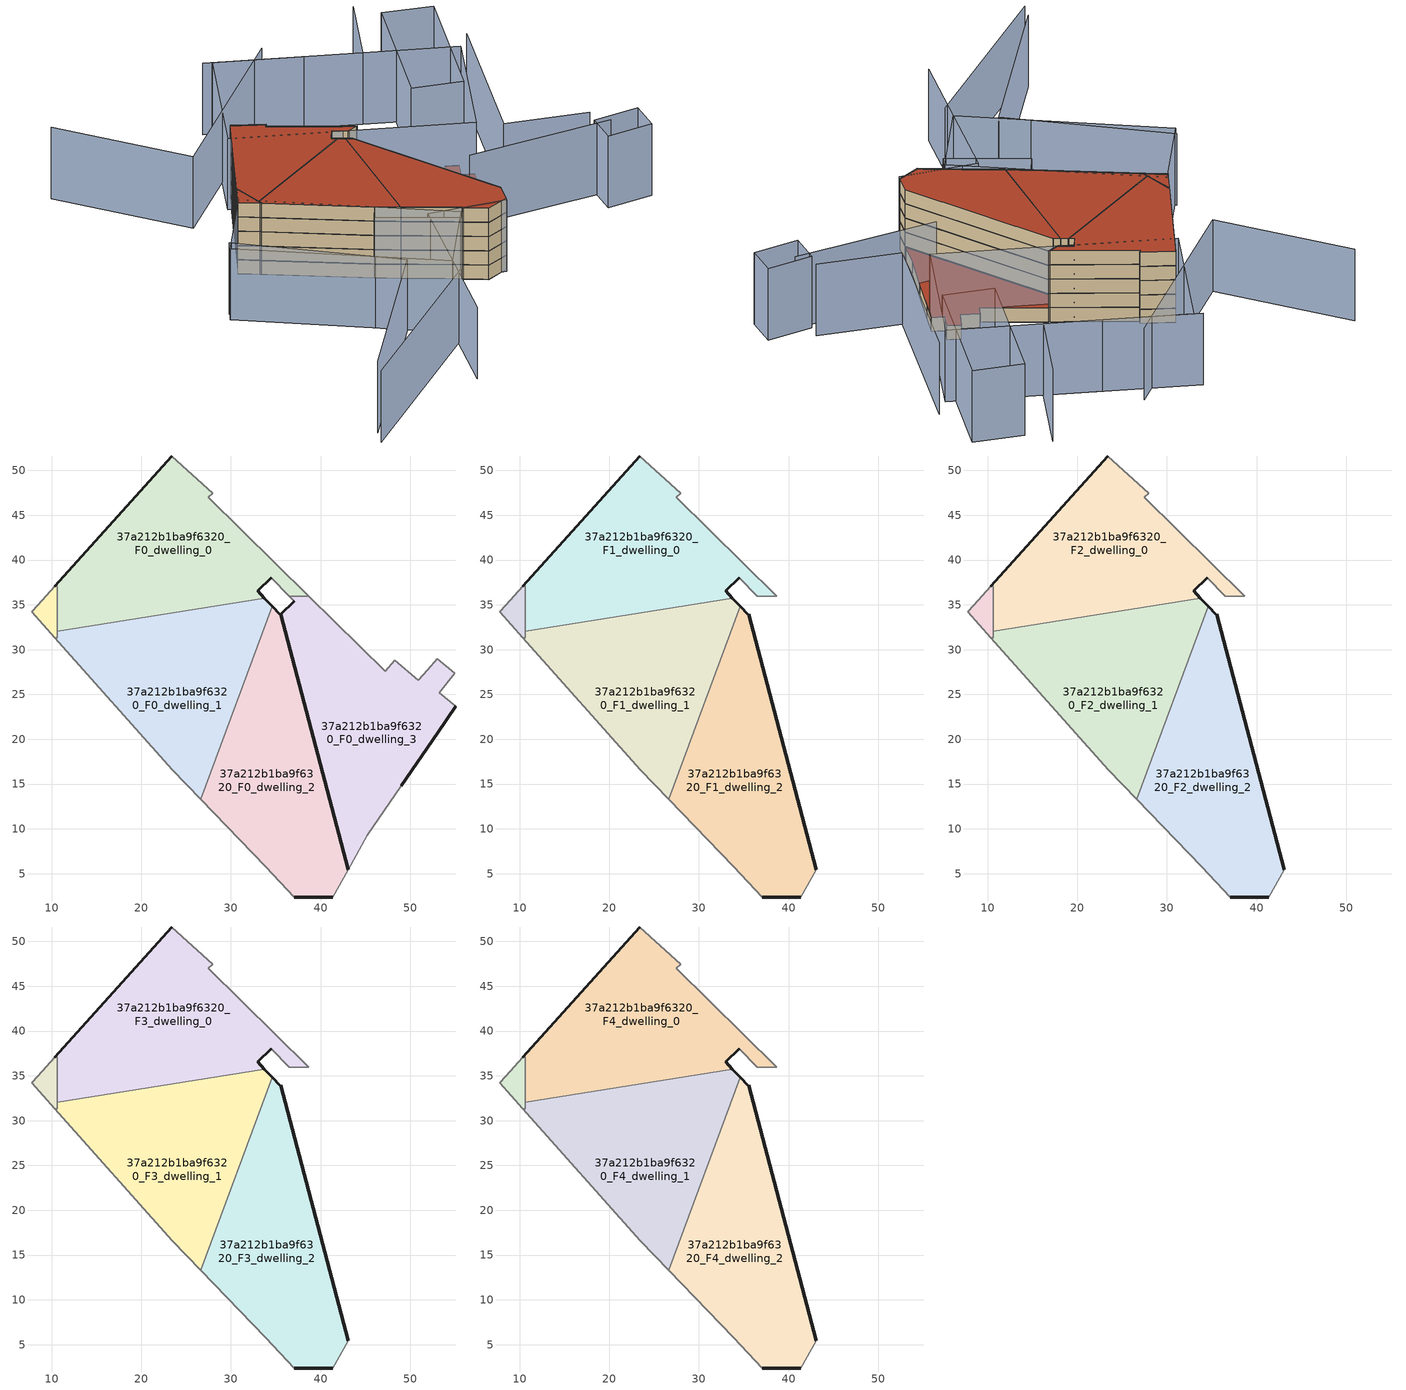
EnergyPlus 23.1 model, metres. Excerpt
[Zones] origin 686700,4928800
37a212b1ba9f6320_F0_dwelling_0
 floor ground (EU_floor_Construction): 38.7,35.97 27.46,47.03 27.97,47.48 23.38,51.61 10.34,37.1 10.63,37.1 10.63,32.04 33.74,35.76 32.97,36.56 34.52,38.04 36.5,35.97 z0
 wall outside (EU_wall_Construction): 34.52,38.04 32.97,36.56 33.74,35.76 / 10.34,37.1 23.38,51.61 z0:3
 wall adiabatic (EU_wall_Construction): 23.38,51.61 27.97,47.48 27.46,47.03 38.7,35.97 / 36.5,35.97 34.52,38.04 z0:3
 wall to 37a212b1ba9f6320_F0_dwelling_3 (EU_wall_Construction): 38.7,35.97 36.5,35.97 z0:3
 wall to 37a212b1ba9f6320_F0_dwelling_1 (EU_wall_Construction): 33.74,35.76 10.63,32.04 z0:3
 wall to 37a212b1ba9f6320_F0_circulation (EU_wall_Construction): 10.63,32.04 10.63,37.1 10.34,37.1 z0:3
37a212b1ba9f6320_F0_dwelling_1
 floor ground (EU_floor_Construction): 26.6,13.33 34.61,34.86 33.74,35.76 10.63,32.04 10.63,31.35 10.31,31.35 23.45,16.6 z0
 wall outside (EU_wall_Construction): 33.74,35.76 34.61,34.86 z0:3
 wall adiabatic (EU_wall_Construction): 26.6,13.33 23.45,16.6 10.31,31.35 z0:3
 wall to 37a212b1ba9f6320_F0_circulation (EU_wall_Construction): 10.31,31.35 10.63,31.35 10.63,32.04 z0:3
 wall to 37a212b1ba9f6320_F0_dwelling_2 (EU_wall_Construction): 34.61,34.86 26.6,13.33 z0:3
37a212b1ba9f6320_F0_dwelling_2
 floor ground (EU_floor_Construction): 41.38,2.39 43.07,5.43 35.55,33.94 35.52,33.91 34.61,34.86 26.6,13.33 33.89,5.79 37.07,2.39 z0
 wall outside (EU_wall_Construction): 34.61,34.86 35.52,33.91 35.55,33.94 43.07,5.43 / 41.38,2.39 37.07,2.39 z0:3
 wall adiabatic (EU_wall_Construction): 43.07,5.43 41.38,2.39 / 37.07,2.39 33.89,5.79 26.6,13.33 z0:3
37a212b1ba9f6320_F0_dwelling_3
 floor ground (EU_floor_Construction): 45.21,9.27 49,14.79 53.06,20.7 55.1,23.68 53.23,25.19 54.98,27.34 53.02,29 51.97,27.78 50.92,26.56 48.29,28.81 47.24,27.57 38.7,35.97 36.5,35.97 37.06,35.38 35.55,33.94 43.07,5.43 z0
 wall outside (EU_wall_Construction): 55.1,23.68 53.06,20.7 49,14.79 / 43.07,5.43 35.55,33.94 37.06,35.38 z0:3
 wall adiabatic (EU_wall_Construction): 49,14.79 45.21,9.27 43.07,5.43 / 37.06,35.38 36.5,35.97 / 38.7,35.97 47.24,27.57 48.29,28.81 50.92,26.56 51.97,27.78 53.02,29 54.98,27.34 53.23,25.19 55.1,23.68 z0:3
 roof outside (EU_roof_Construction): 53.02,29 54.98,27.34 53.23,25.19 55.1,23.68 53.06,20.7 49,14.79 45.21,9.27 43.07,5.43 35.55,33.94 37.06,35.38 36.5,35.97 38.7,35.97 47.24,27.57 48.29,28.81 50.92,26.56 51.97,27.78 z3
37a212b1ba9f6320_F0_circulation
 floor ground (EU_floor_Construction): 10.63,31.35 10.63,37.1 10.34,37.1 8.42,34.97 7.75,34.22 10.31,31.35 z0
 wall adiabatic (EU_wall_Construction): 10.31,31.35 7.75,34.22 8.42,34.97 10.34,37.1 z0:3
37a212b1ba9f6320_F1_dwelling_0
 floor to 37a212b1ba9f6320_F0_dwelling_0 (EU_floor_Construction): 38.7,35.97 27.46,47.03 27.97,47.48 23.38,51.61 10.34,37.1 10.63,37.1 10.63,32.04 33.74,35.76 32.97,36.56 34.52,38.04 36.5,35.97 z3
 wall outside (EU_wall_Construction): 34.52,38.04 32.97,36.56 33.74,35.76 / 10.34,37.1 23.38,51.61 z3:6
 wall adiabatic (EU_wall_Construction): 23.38,51.61 27.97,47.48 27.46,47.03 38.7,35.97 36.5,35.97 34.52,38.04 z3:6
 wall to 37a212b1ba9f6320_F1_dwelling_1 (EU_wall_Construction): 33.74,35.76 10.63,32.04 z3:6
 wall to 37a212b1ba9f6320_F1_circulation (EU_wall_Construction): 10.63,32.04 10.63,37.1 10.34,37.1 z3:6
37a212b1ba9f6320_F1_dwelling_1
 floor to 37a212b1ba9f6320_F0_dwelling_1 (EU_floor_Construction): 26.6,13.33 34.61,34.86 33.74,35.76 10.63,32.04 10.63,31.35 10.31,31.35 23.45,16.6 z3
 wall outside (EU_wall_Construction): 33.74,35.76 34.61,34.86 z3:6
 wall adiabatic (EU_wall_Construction): 26.6,13.33 23.45,16.6 10.31,31.35 z3:6
 wall to 37a212b1ba9f6320_F1_circulation (EU_wall_Construction): 10.31,31.35 10.63,31.35 10.63,32.04 z3:6
 wall to 37a212b1ba9f6320_F1_dwelling_2 (EU_wall_Construction): 34.61,34.86 26.6,13.33 z3:6
37a212b1ba9f6320_F1_dwelling_2
 floor to 37a212b1ba9f6320_F0_dwelling_2 (EU_floor_Construction): 41.38,2.39 43.07,5.43 35.55,33.94 35.52,33.91 34.61,34.86 26.6,13.33 33.88,5.79 37.07,2.39 z3
 wall outside (EU_wall_Construction): 34.61,34.86 35.52,33.91 35.55,33.94 43.07,5.43 / 41.38,2.39 37.07,2.39 z3:6
 wall adiabatic (EU_wall_Construction): 43.07,5.43 41.38,2.39 / 37.07,2.39 33.89,5.79 26.6,13.33 z3:6
37a212b1ba9f6320_F1_circulation
 floor to 37a212b1ba9f6320_F0_circulation (EU_floor_Construction): 10.63,31.35 10.63,37.1 10.34,37.1 8.42,34.97 7.75,34.22 10.31,31.35 z3
 wall adiabatic (EU_wall_Construction): 10.31,31.35 7.75,34.22 8.42,34.97 10.34,37.1 z3:6
37a212b1ba9f6320_F2_dwelling_0
 floor to 37a212b1ba9f6320_F1_dwelling_0 (EU_floor_Construction): 38.7,35.97 27.46,47.03 27.97,47.48 23.38,51.61 10.34,37.1 10.63,37.1 10.63,32.04 33.74,35.76 32.97,36.56 34.52,38.04 36.5,35.97 z6
 wall outside (EU_wall_Construction): 34.52,38.04 32.97,36.56 33.74,35.76 / 10.34,37.1 23.38,51.61 z6:9
 wall adiabatic (EU_wall_Construction): 23.38,51.61 27.97,47.48 27.46,47.03 38.7,35.97 36.5,35.97 34.52,38.04 z6:9
 wall to 37a212b1ba9f6320_F2_dwelling_1 (EU_wall_Construction): 33.74,35.76 10.63,32.04 z6:9
 wall to 37a212b1ba9f6320_F2_circulation (EU_wall_Construction): 10.63,32.04 10.63,37.1 10.34,37.1 z6:9
37a212b1ba9f6320_F2_dwelling_1
 floor to 37a212b1ba9f6320_F1_dwelling_1 (EU_floor_Construction): 26.6,13.33 34.61,34.86 33.74,35.76 10.63,32.04 10.63,31.35 10.31,31.35 23.45,16.6 z6
 wall outside (EU_wall_Construction): 33.74,35.76 34.61,34.86 z6:9
 wall adiabatic (EU_wall_Construction): 26.6,13.33 23.45,16.6 10.31,31.35 z6:9
 wall to 37a212b1ba9f6320_F2_circulation (EU_wall_Construction): 10.31,31.35 10.63,31.35 10.63,32.04 z6:9
 wall to 37a212b1ba9f6320_F2_dwelling_2 (EU_wall_Construction): 34.61,34.86 26.6,13.33 z6:9
37a212b1ba9f6320_F2_dwelling_2
 floor to 37a212b1ba9f6320_F1_dwelling_2 (EU_floor_Construction): 41.38,2.39 43.07,5.43 35.55,33.94 35.52,33.91 34.61,34.86 26.6,13.33 33.88,5.79 37.07,2.39 z6
 wall outside (EU_wall_Construction): 34.61,34.86 35.52,33.91 35.55,33.94 43.07,5.43 / 41.38,2.39 37.07,2.39 z6:9
 wall adiabatic (EU_wall_Construction): 43.07,5.43 41.38,2.39 / 37.07,2.39 33.89,5.79 26.6,13.33 z6:9
37a212b1ba9f6320_F2_circulation
 floor to 37a212b1ba9f6320_F1_circulation (EU_floor_Construction): 10.63,31.35 10.63,37.1 10.34,37.1 8.42,34.97 7.75,34.22 10.31,31.35 z6
 wall adiabatic (EU_wall_Construction): 10.31,31.35 7.75,34.22 8.42,34.97 10.34,37.1 z6:9
37a212b1ba9f6320_F3_dwelling_0
 floor to 37a212b1ba9f6320_F2_dwelling_0 (EU_floor_Construction): 38.7,35.97 27.46,47.03 27.97,47.48 23.38,51.61 10.34,37.1 10.63,37.1 10.63,32.04 33.74,35.76 32.97,36.56 34.52,38.04 36.5,35.97 z9
 wall outside (EU_wall_Construction): 34.52,38.04 32.97,36.56 33.74,35.76 / 10.34,37.1 23.38,51.61 z9:12
 wall adiabatic (EU_wall_Construction): 23.38,51.61 27.97,47.48 27.46,47.03 38.7,35.97 36.5,35.97 34.52,38.04 z9:12
 wall to 37a212b1ba9f6320_F3_dwelling_1 (EU_wall_Construction): 33.74,35.76 10.63,32.04 z9:12
 wall to 37a212b1ba9f6320_F3_circulation (EU_wall_Construction): 10.63,32.04 10.63,37.1 10.34,37.1 z9:12
37a212b1ba9f6320_F3_dwelling_1
 floor to 37a212b1ba9f6320_F2_dwelling_1 (EU_floor_Construction): 26.6,13.33 34.61,34.86 33.74,35.76 10.63,32.04 10.63,31.35 10.31,31.35 23.45,16.6 z9
 wall outside (EU_wall_Construction): 33.74,35.76 34.61,34.86 z9:12
 wall adiabatic (EU_wall_Construction): 26.6,13.33 23.45,16.6 10.31,31.35 z9:12
 wall to 37a212b1ba9f6320_F3_circulation (EU_wall_Construction): 10.31,31.35 10.63,31.35 10.63,32.04 z9:12
 wall to 37a212b1ba9f6320_F3_dwelling_2 (EU_wall_Construction): 34.61,34.86 26.6,13.33 z9:12
37a212b1ba9f6320_F3_dwelling_2
 floor to 37a212b1ba9f6320_F2_dwelling_2 (EU_floor_Construction): 41.38,2.39 43.07,5.43 35.55,33.94 35.52,33.91 34.61,34.86 26.6,13.33 33.88,5.79 37.07,2.39 z9
 wall outside (EU_wall_Construction): 34.61,34.86 35.52,33.91 35.55,33.94 43.07,5.43 / 41.38,2.39 37.07,2.39 z9:12
 wall adiabatic (EU_wall_Construction): 43.07,5.43 41.38,2.39 / 37.07,2.39 33.89,5.79 26.6,13.33 z9:12
37a212b1ba9f6320_F3_circulation
 floor to 37a212b1ba9f6320_F2_circulation (EU_floor_Construction): 10.63,31.35 10.63,37.1 10.34,37.1 8.42,34.97 7.75,34.22 10.31,31.35 z9
 wall adiabatic (EU_wall_Construction): 10.31,31.35 7.75,34.22 8.42,34.97 10.34,37.1 z9:12
37a212b1ba9f6320_F4_dwelling_0
 floor to 37a212b1ba9f6320_F3_dwelling_0 (EU_floor_Construction): 38.7,35.97 27.46,47.03 27.97,47.48 23.38,51.61 10.34,37.1 10.63,37.1 10.63,32.04 33.74,35.76 32.97,36.56 34.52,38.04 36.5,35.97 z12
 wall outside (EU_wall_Construction): 34.52,38.04 32.97,36.56 33.74,35.76 / 10.34,37.1 23.38,51.61 z12:15
 wall adiabatic (EU_wall_Construction): 23.38,51.61 27.97,47.48 27.46,47.03 38.7,35.97 36.5,35.97 34.52,38.04 z12:15
 wall to 37a212b1ba9f6320_F4_dwelling_1 (EU_wall_Construction): 33.74,35.76 10.63,32.04 z12:15
 wall to 37a212b1ba9f6320_F4_circulation (EU_wall_Construction): 10.63,32.04 10.63,37.1 10.34,37.1 z12:15
 roof outside (EU_roof_Construction): 27.97,47.48 27.46,47.03 38.7,35.97 36.5,35.97 34.52,38.04 32.97,36.56 33.74,35.76 10.63,32.04 10.63,37.1 10.34,37.1 23.38,51.61 z15
37a212b1ba9f6320_F4_dwelling_1
 floor to 37a212b1ba9f6320_F3_dwelling_1 (EU_floor_Construction): 26.6,13.33 34.61,34.86 33.74,35.76 10.63,32.04 10.63,31.35 10.31,31.35 23.45,16.6 z12
 wall outside (EU_wall_Construction): 33.74,35.76 34.61,34.86 z12:15
 wall adiabatic (EU_wall_Construction): 26.6,13.33 23.45,16.6 10.31,31.35 z12:15
 wall to 37a212b1ba9f6320_F4_circulation (EU_wall_Construction): 10.31,31.35 10.63,31.35 10.63,32.04 z12:15
 wall to 37a212b1ba9f6320_F4_dwelling_2 (EU_wall_Construction): 34.61,34.86 26.6,13.33 z12:15
 roof outside (EU_roof_Construction): 33.74,35.76 34.61,34.86 26.6,13.33 23.45,16.6 10.31,31.35 10.63,31.35 10.63,32.04 z15
37a212b1ba9f6320_F4_dwelling_2
 floor to 37a212b1ba9f6320_F3_dwelling_2 (EU_floor_Construction): 41.38,2.39 43.07,5.43 35.55,33.94 35.52,33.91 34.61,34.86 26.6,13.33 33.88,5.79 37.07,2.39 z12
 wall outside (EU_wall_Construction): 34.61,34.86 35.52,33.91 35.55,33.94 43.07,5.43 / 41.38,2.39 37.07,2.39 z12:15
 wall adiabatic (EU_wall_Construction): 43.07,5.43 41.38,2.39 / 37.07,2.39 33.89,5.79 26.6,13.33 z12:15
 roof outside (EU_roof_Construction): 35.55,33.94 43.07,5.43 41.38,2.39 37.07,2.39 33.89,5.79 26.6,13.33 34.61,34.86 35.52,33.91 z15
37a212b1ba9f6320_F4_circulation
 floor to 37a212b1ba9f6320_F3_circulation (EU_floor_Construction): 10.63,31.35 10.63,37.1 10.34,37.1 8.42,34.97 7.75,34.22 10.31,31.35 z12
 wall adiabatic (EU_wall_Construction): 10.31,31.35 7.75,34.22 8.42,34.97 10.34,37.1 z12:15
 roof outside (EU_roof_Construction): 10.63,37.1 10.63,31.35 10.31,31.35 7.75,34.22 8.42,34.97 10.34,37.1 z15
shading: -10.74,-19.01 20.64,-7.1 / 46.11,16.04 70.82,6.24 / 69.9,10.5 56.97,18.54 / 56.97,18.54 71.68,42.18 / 14.53,-17.26 28.54,8.68 / 28.54,8.68 41.06,1.91 / -1.92,26.72 16.16,1.46 / 16.16,1.46 -9.15,-16.66 / 43.72,64.17 12.16,49.5 / 12.16,49.5 1.19,73.08 / 63.67,61.8 54.95,50.86 / 54.95,50.86 33.22,68.19 / 74.97,0.47 67.01,3.13 / 67.01,3.13 68.71,8.23 / 68.71,8.23 76.67,5.56 / 76.67,5.56 74.97,0.47 / 21.16,14.35 23.45,16.6 / 23.45,16.6 34.14,5.72 / 34.14,5.72 31.86,3.47 / 31.86,3.47 21.16,14.35 / 21.46,-4.43 -3,25.41 / -3,25.41 8.5,34.84 / 8.5,34.84 32.96,5 / 32.96,5 21.46,-4.43 / 34.57,67.11 68.29,40.22 / 68.29,40.22 53.95,22.22 / 53.95,22.22 20.22,49.11 / 20.22,49.11 34.57,67.11 / 73.62,52.16 61.2,32.44 / 61.2,32.44 53.35,37.38 / 53.35,37.38 65.77,57.1 / 65.77,57.1 73.62,52.16 z0:15
[Building]
EU S2 Campaign: North Axis=0; Terrain=City; Solar Distribution=FullExterior
[Site:Location]
Bologna: Latitude=44.5; Longitude=11.25; Time Zone=1; Elevation=37
[SizingPeriod:WeatherFileDays]
AnnualSizingPeriod: Begin Month=1; Begin Day of Month=1; End Month=12; End Day of Month=31; Day of Week for Start Day=Monday; Use Weather File Daylight Saving Period=No; Use Weather File Rain and Snow Indicators=No
[MATERIAL]
EU_InternalMass_Material: Roughness=MediumRough; Thickness=0.1; Conductivity=1; Density=1800; Specific Heat=900; Thermal Absorptance=0.9; Solar Absorptance=0.7; Visible Absorptance=0.7
[MATERIAL:NOMASS] Roughness=MediumRough; Thermal Absorptance=0.9; Solar Absorptance=0.7; Visible Absorptance=0.7
Name | Thermal Resistance
EU_wall_NoMass | 0.905828
EU_roof_NoMass | 0.37593
EU_floor_NoMass | 0.67114
[CONSTRUCTION]
EU_wall_Construction: EU_wall_NoMass
EU_roof_Construction: EU_roof_NoMass
EU_floor_Construction: EU_floor_NoMass
EU_InternalMass_Construction: EU_InternalMass_Material
[ZONE] Type=1; Multiplier=1; Ceiling Height=autocalculate; Floor Area=autocalculate; Part of Total Floor Area=Yes
Name | Volume
37a212b1ba9f6320_F0_dwelling_0 | 814.871
37a212b1ba9f6320_F1_dwelling_0; 37a212b1ba9f6320_F2_dwelling_0; 37a212b1ba9f6320_F3_dwelling_0; 37a212b1ba9f6320_F4_dwelling_0 | 814.874
37a212b1ba9f6320_F0_dwelling_1 | 807.24
37a212b1ba9f6320_F1_dwelling_1; 37a212b1ba9f6320_F2_dwelling_1; 37a212b1ba9f6320_F3_dwelling_1; 37a212b1ba9f6320_F4_dwelling_1 | 807.239
37a212b1ba9f6320_F0_dwelling_2 | 821.17
37a212b1ba9f6320_F1_dwelling_2; 37a212b1ba9f6320_F2_dwelling_2; 37a212b1ba9f6320_F3_dwelling_2; 37a212b1ba9f6320_F4_dwelling_2 | 821.171
37a212b1ba9f6320_F0_dwelling_3 | 815.565
37a212b1ba9f6320_F0_circulation; 37a212b1ba9f6320_F1_circulation; 37a212b1ba9f6320_F2_circulation; 37a212b1ba9f6320_F3_circulation; 37a212b1ba9f6320_F4_circulation | 27.3992
[INTERNALMASS] Construction=EU_InternalMass_Construction
Name | Zone or ZoneList | Surface Area
37a212b1ba9f6320_F0_dwelling_0_EU_InternalMass | 37a212b1ba9f6320_F0_dwelling_0 | 271.632
37a212b1ba9f6320_F0_dwelling_1_EU_InternalMass | 37a212b1ba9f6320_F0_dwelling_1 | 269.069
37a212b1ba9f6320_F0_dwelling_2_EU_InternalMass | 37a212b1ba9f6320_F0_dwelling_2 | 273.718
37a212b1ba9f6320_F0_dwelling_3_EU_InternalMass | 37a212b1ba9f6320_F0_dwelling_3 | 271.862
37a212b1ba9f6320_F1_dwelling_0_EU_InternalMass | 37a212b1ba9f6320_F1_dwelling_0 | 359.939
37a212b1ba9f6320_F1_dwelling_1_EU_InternalMass | 37a212b1ba9f6320_F1_dwelling_1 | 359.634
37a212b1ba9f6320_F1_dwelling_2_EU_InternalMass | 37a212b1ba9f6320_F1_dwelling_2 | 369.659
37a212b1ba9f6320_F2_dwelling_0_EU_InternalMass | 37a212b1ba9f6320_F2_dwelling_0 | 359.939
37a212b1ba9f6320_F2_dwelling_1_EU_InternalMass | 37a212b1ba9f6320_F2_dwelling_1 | 359.634
37a212b1ba9f6320_F2_dwelling_2_EU_InternalMass | 37a212b1ba9f6320_F2_dwelling_2 | 369.659
37a212b1ba9f6320_F3_dwelling_0_EU_InternalMass | 37a212b1ba9f6320_F3_dwelling_0 | 359.939
37a212b1ba9f6320_F3_dwelling_1_EU_InternalMass | 37a212b1ba9f6320_F3_dwelling_1 | 359.634
37a212b1ba9f6320_F3_dwelling_2_EU_InternalMass | 37a212b1ba9f6320_F3_dwelling_2 | 369.659
37a212b1ba9f6320_F4_dwelling_0_EU_InternalMass | 37a212b1ba9f6320_F4_dwelling_0 | 359.939
37a212b1ba9f6320_F4_dwelling_1_EU_InternalMass | 37a212b1ba9f6320_F4_dwelling_1 | 359.634
37a212b1ba9f6320_F4_dwelling_2_EU_InternalMass | 37a212b1ba9f6320_F4_dwelling_2 | 369.659
[OTHEREQUIPMENT] Fuel Type=Electricity; Design Level Calculation Method=Watts/Area; Power per Zone Floor Area=1; Fraction Latent=0; Fraction Radiant=0; Fraction Lost=0; Carbon Dioxide Generation Rate=0; EndUse Subcategory=EU_Step8_InternalGains
Name | Zone or ZoneList or Space or SpaceList | Schedule
EU_Step8_InternalGain_37a212b1ba9f6320_F0_dwelling_0_f000 | 37a212b1ba9f6320_F0_dwelling_0 | EU_Step8_GainSchedule_37a212b1ba9f6320_F0_dwelling_0_f000
EU_Step8_InternalGain_37a212b1ba9f6320_F0_dwelling_1_f000 | 37a212b1ba9f6320_F0_dwelling_1 | EU_Step8_GainSchedule_37a212b1ba9f6320_F0_dwelling_1_f000
EU_Step8_InternalGain_37a212b1ba9f6320_F0_dwelling_2_f000 | 37a212b1ba9f6320_F0_dwelling_2 | EU_Step8_GainSchedule_37a212b1ba9f6320_F0_dwelling_2_f000
EU_Step8_InternalGain_37a212b1ba9f6320_F0_dwelling_3_f000 | 37a212b1ba9f6320_F0_dwelling_3 | EU_Step8_GainSchedule_37a212b1ba9f6320_F0_dwelling_3_f000
EU_Step8_InternalGain_37a212b1ba9f6320_F1_dwelling_0_f000 | 37a212b1ba9f6320_F1_dwelling_0 | EU_Step8_GainSchedule_37a212b1ba9f6320_F1_dwelling_0_f000
EU_Step8_InternalGain_37a212b1ba9f6320_F1_dwelling_1_f000 | 37a212b1ba9f6320_F1_dwelling_1 | EU_Step8_GainSchedule_37a212b1ba9f6320_F1_dwelling_1_f000
EU_Step8_InternalGain_37a212b1ba9f6320_F1_dwelling_2_f000 | 37a212b1ba9f6320_F1_dwelling_2 | EU_Step8_GainSchedule_37a212b1ba9f6320_F1_dwelling_2_f000
EU_Step8_InternalGain_37a212b1ba9f6320_F2_dwelling_0_f000 | 37a212b1ba9f6320_F2_dwelling_0 | EU_Step8_GainSchedule_37a212b1ba9f6320_F2_dwelling_0_f000
EU_Step8_InternalGain_37a212b1ba9f6320_F2_dwelling_1_f000 | 37a212b1ba9f6320_F2_dwelling_1 | EU_Step8_GainSchedule_37a212b1ba9f6320_F2_dwelling_1_f000
EU_Step8_InternalGain_37a212b1ba9f6320_F2_dwelling_2_f000 | 37a212b1ba9f6320_F2_dwelling_2 | EU_Step8_GainSchedule_37a212b1ba9f6320_F2_dwelling_2_f000
EU_Step8_InternalGain_37a212b1ba9f6320_F3_dwelling_0_f000 | 37a212b1ba9f6320_F3_dwelling_0 | EU_Step8_GainSchedule_37a212b1ba9f6320_F3_dwelling_0_f000
EU_Step8_InternalGain_37a212b1ba9f6320_F3_dwelling_1_f000 | 37a212b1ba9f6320_F3_dwelling_1 | EU_Step8_GainSchedule_37a212b1ba9f6320_F3_dwelling_1_f000
EU_Step8_InternalGain_37a212b1ba9f6320_F3_dwelling_2_f000 | 37a212b1ba9f6320_F3_dwelling_2 | EU_Step8_GainSchedule_37a212b1ba9f6320_F3_dwelling_2_f000
EU_Step8_InternalGain_37a212b1ba9f6320_F4_dwelling_0_f000 | 37a212b1ba9f6320_F4_dwelling_0 | EU_Step8_GainSchedule_37a212b1ba9f6320_F4_dwelling_0_f000
EU_Step8_InternalGain_37a212b1ba9f6320_F4_dwelling_1_f000 | 37a212b1ba9f6320_F4_dwelling_1 | EU_Step8_GainSchedule_37a212b1ba9f6320_F4_dwelling_1_f000
EU_Step8_InternalGain_37a212b1ba9f6320_F4_dwelling_2_f000 | 37a212b1ba9f6320_F4_dwelling_2 | EU_Step8_GainSchedule_37a212b1ba9f6320_F4_dwelling_2_f000
[ZONEINFILTRATION:DESIGNFLOWRATE] Schedule=EU_AlwaysOn; Design Flow Rate Calculation Method=Flow/Area; Flow Rate per Floor Area=0.0005; Constant Term Coefficient=1; Temperature Term Coefficient=0; Velocity Term Coefficient=0; Velocity Squared Term Coefficient=0
Name | Zone or ZoneList or Space or SpaceList
EU_Circulation_Infiltration_37a212b1ba9f6320_F0_circulation | 37a212b1ba9f6320_F0_circulation
EU_Circulation_Infiltration_37a212b1ba9f6320_F1_circulation | 37a212b1ba9f6320_F1_circulation
EU_Circulation_Infiltration_37a212b1ba9f6320_F2_circulation | 37a212b1ba9f6320_F2_circulation
EU_Circulation_Infiltration_37a212b1ba9f6320_F3_circulation | 37a212b1ba9f6320_F3_circulation
EU_Circulation_Infiltration_37a212b1ba9f6320_F4_circulation | 37a212b1ba9f6320_F4_circulation
[ZONEVENTILATION:DESIGNFLOWRATE] Schedule=EU_AlwaysOn; Design Flow Rate Calculation Method=AirChanges/Hour; Air Changes per Hour=0.73129; Ventilation Type=Natural; Fan Pressure Rise=0; Fan Total Efficiency=1; Constant Term Coefficient=1; Temperature Term Coefficient=0; Velocity Term Coefficient=0; Velocity Squared Term Coefficient=0; Minimum Indoor Temperature=-100; Maximum Indoor Temperature=100; Delta Temperature=-100; Minimum Outdoor Temperature=-100; Maximum Outdoor Temperature=100; Maximum Wind Speed=40
Name | Zone or ZoneList or Space or SpaceList
EU_ConstantAir_37a212b1ba9f6320_F0_dwelling_0 | 37a212b1ba9f6320_F0_dwelling_0
EU_ConstantAir_37a212b1ba9f6320_F0_dwelling_1 | 37a212b1ba9f6320_F0_dwelling_1
EU_ConstantAir_37a212b1ba9f6320_F0_dwelling_2 | 37a212b1ba9f6320_F0_dwelling_2
EU_ConstantAir_37a212b1ba9f6320_F0_dwelling_3 | 37a212b1ba9f6320_F0_dwelling_3
EU_ConstantAir_37a212b1ba9f6320_F1_dwelling_0 | 37a212b1ba9f6320_F1_dwelling_0
EU_ConstantAir_37a212b1ba9f6320_F1_dwelling_1 | 37a212b1ba9f6320_F1_dwelling_1
EU_ConstantAir_37a212b1ba9f6320_F1_dwelling_2 | 37a212b1ba9f6320_F1_dwelling_2
EU_ConstantAir_37a212b1ba9f6320_F2_dwelling_0 | 37a212b1ba9f6320_F2_dwelling_0
EU_ConstantAir_37a212b1ba9f6320_F2_dwelling_1 | 37a212b1ba9f6320_F2_dwelling_1
EU_ConstantAir_37a212b1ba9f6320_F2_dwelling_2 | 37a212b1ba9f6320_F2_dwelling_2
EU_ConstantAir_37a212b1ba9f6320_F3_dwelling_0 | 37a212b1ba9f6320_F3_dwelling_0
EU_ConstantAir_37a212b1ba9f6320_F3_dwelling_1 | 37a212b1ba9f6320_F3_dwelling_1
EU_ConstantAir_37a212b1ba9f6320_F3_dwelling_2 | 37a212b1ba9f6320_F3_dwelling_2
EU_ConstantAir_37a212b1ba9f6320_F4_dwelling_0 | 37a212b1ba9f6320_F4_dwelling_0
EU_ConstantAir_37a212b1ba9f6320_F4_dwelling_1 | 37a212b1ba9f6320_F4_dwelling_1
EU_ConstantAir_37a212b1ba9f6320_F4_dwelling_2 | 37a212b1ba9f6320_F4_dwelling_2
[HVACTEMPLATE:THERMOSTAT] Constant Heating Setpoint=20; Constant Cooling Setpoint=50
EU_HeatOnly_37a212b1ba9f6320_F0_dwelling_0; EU_HeatOnly_37a212b1ba9f6320_F0_dwelling_1; EU_HeatOnly_37a212b1ba9f6320_F0_dwelling_2; EU_HeatOnly_37a212b1ba9f6320_F0_dwelling_3; EU_HeatOnly_37a212b1ba9f6320_F1_dwelling_0; EU_HeatOnly_37a212b1ba9f6320_F1_dwelling_1; EU_HeatOnly_37a212b1ba9f6320_F1_dwelling_2; EU_HeatOnly_37a212b1ba9f6320_F2_dwelling_0; EU_HeatOnly_37a212b1ba9f6320_F2_dwelling_1; EU_HeatOnly_37a212b1ba9f6320_F2_dwelling_2; EU_HeatOnly_37a212b1ba9f6320_F3_dwelling_0; EU_HeatOnly_37a212b1ba9f6320_F3_dwelling_1; EU_HeatOnly_37a212b1ba9f6320_F3_dwelling_2; EU_HeatOnly_37a212b1ba9f6320_F4_dwelling_0; EU_HeatOnly_37a212b1ba9f6320_F4_dwelling_1; EU_HeatOnly_37a212b1ba9f6320_F4_dwelling_2
[HVACTEMPLATE:ZONE:IDEALLOADSAIRSYSTEM] System Availability Schedule=EU_AlwaysOn; Maximum Heating Supply Air Temperature=50; Minimum Cooling Supply Air Temperature=13; Maximum Heating Supply Air Humidity Ratio=0.0156; Minimum Cooling Supply Air Humidity Ratio=0.0077; Heating Limit=NoLimit; Cooling Limit=NoLimit; Heating Availability Schedule=EU_AlwaysOn; Cooling Availability Schedule=EU_CoolingOff; Dehumidification Control Type=ConstantSensibleHeatRatio; Cooling Sensible Heat Ratio=0.7; Dehumidification Setpoint=60; Humidification Control Type=None; Humidification Setpoint=30; Outdoor Air Method=None; Outdoor Air Flow Rate per Person=0.00944; Outdoor Air Flow Rate per Zone Floor Area=0; Outdoor Air Flow Rate per Zone=0; Demand Controlled Ventilation Type=None; Outdoor Air Economizer Type=NoEconomizer; Heat Recovery Type=None; Sensible Heat Recovery Effectiveness=0.7; Latent Heat Recovery Effectiveness=0.65
Name | Template Thermostat
37a212b1ba9f6320_F0_dwelling_0 | EU_HeatOnly_37a212b1ba9f6320_F0_dwelling_0
37a212b1ba9f6320_F0_dwelling_1 | EU_HeatOnly_37a212b1ba9f6320_F0_dwelling_1
37a212b1ba9f6320_F0_dwelling_2 | EU_HeatOnly_37a212b1ba9f6320_F0_dwelling_2
37a212b1ba9f6320_F0_dwelling_3 | EU_HeatOnly_37a212b1ba9f6320_F0_dwelling_3
37a212b1ba9f6320_F1_dwelling_0 | EU_HeatOnly_37a212b1ba9f6320_F1_dwelling_0
37a212b1ba9f6320_F1_dwelling_1 | EU_HeatOnly_37a212b1ba9f6320_F1_dwelling_1
37a212b1ba9f6320_F1_dwelling_2 | EU_HeatOnly_37a212b1ba9f6320_F1_dwelling_2
37a212b1ba9f6320_F2_dwelling_0 | EU_HeatOnly_37a212b1ba9f6320_F2_dwelling_0
37a212b1ba9f6320_F2_dwelling_1 | EU_HeatOnly_37a212b1ba9f6320_F2_dwelling_1
37a212b1ba9f6320_F2_dwelling_2 | EU_HeatOnly_37a212b1ba9f6320_F2_dwelling_2
37a212b1ba9f6320_F3_dwelling_0 | EU_HeatOnly_37a212b1ba9f6320_F3_dwelling_0
37a212b1ba9f6320_F3_dwelling_1 | EU_HeatOnly_37a212b1ba9f6320_F3_dwelling_1
37a212b1ba9f6320_F3_dwelling_2 | EU_HeatOnly_37a212b1ba9f6320_F3_dwelling_2
37a212b1ba9f6320_F4_dwelling_0 | EU_HeatOnly_37a212b1ba9f6320_F4_dwelling_0
37a212b1ba9f6320_F4_dwelling_1 | EU_HeatOnly_37a212b1ba9f6320_F4_dwelling_1
37a212b1ba9f6320_F4_dwelling_2 | EU_HeatOnly_37a212b1ba9f6320_F4_dwelling_2
[SIZING:ZONE] Zone Cooling Design Supply Air Temperature Input Method=SupplyAirTemperature; Zone Cooling Design Supply Air Temperature=13; Zone Heating Design Supply Air Temperature Input Method=SupplyAirTemperature; Zone Heating Design Supply Air Temperature=50; Zone Cooling Design Supply Air Humidity Ratio=0.008; Zone Heating Design Supply Air Humidity Ratio=0.008; Cooling Design Air Flow Method=DesignDay; Cooling Design Air Flow Rate=0; Cooling Minimum Air Flow per Zone Floor Area=0.000762; Cooling Minimum Air Flow=0; Cooling Minimum Air Flow Fraction=0.2; Heating Design Air Flow Method=DesignDay; Heating Design Air Flow Rate=0; Heating Maximum Air Flow per Zone Floor Area=0.002032; Heating Maximum Air Flow=0.141576; Heating Maximum Air Flow Fraction=0.3; Account for Dedicated Outdoor Air System=No; Dedicated Outdoor Air System Control Strategy=NeutralSupplyAir; Dedicated Outdoor Air Low Setpoint Temperature for Design=autosize; Dedicated Outdoor Air High Setpoint Temperature for Design=autosize; Zone Load Sizing Method=Sensible Load Only No Latent Load; Zone Latent Cooling Design Supply Air Humidity Ratio Input Method=HumidityRatioDifference; Zone Cooling Design Supply Air Humidity Ratio Difference=0.005; Zone Latent Heating Design Supply Air Humidity Ratio Input Method=HumidityRatioDifference; Zone Humidification Design Supply Air Humidity Ratio Difference=0.005
37a212b1ba9f6320_F0_dwelling_0; 37a212b1ba9f6320_F0_dwelling_1; 37a212b1ba9f6320_F0_dwelling_2; 37a212b1ba9f6320_F0_dwelling_3; 37a212b1ba9f6320_F1_dwelling_0; 37a212b1ba9f6320_F1_dwelling_1; 37a212b1ba9f6320_F1_dwelling_2; 37a212b1ba9f6320_F2_dwelling_0; 37a212b1ba9f6320_F2_dwelling_1; 37a212b1ba9f6320_F2_dwelling_2; 37a212b1ba9f6320_F3_dwelling_0; 37a212b1ba9f6320_F3_dwelling_1; 37a212b1ba9f6320_F3_dwelling_2; 37a212b1ba9f6320_F4_dwelling_0; 37a212b1ba9f6320_F4_dwelling_1; 37a212b1ba9f6320_F4_dwelling_2
[SCHEDULE:CONSTANT]
Name | Hourly Value
EU_AlwaysOn | 1
EU_CoolingOff | 0
[SCHEDULE:FILE] Column Number=1; Rows to Skip at Top=0; Number of Hours of Data=8760; Column Separator=Comma; Interpolate to Timestep=No; Minutes per Item=60; Adjust Schedule for Daylight Savings=Yes
Name | File
EU_Step8_GainSchedule_37a212b1ba9f6320_F0_dwelling_0_f000 | ../../schedules/37a212b1ba9f6320/37a212b1ba9f6320_F0_dwelling_0_f000_gain.csv
EU_Step8_GainSchedule_37a212b1ba9f6320_F0_dwelling_1_f000 | ../../schedules/37a212b1ba9f6320/37a212b1ba9f6320_F0_dwelling_1_f000_gain.csv
EU_Step8_GainSchedule_37a212b1ba9f6320_F0_dwelling_2_f000 | ../../schedules/37a212b1ba9f6320/37a212b1ba9f6320_F0_dwelling_2_f000_gain.csv
EU_Step8_GainSchedule_37a212b1ba9f6320_F0_dwelling_3_f000 | ../../schedules/37a212b1ba9f6320/37a212b1ba9f6320_F0_dwelling_3_f000_gain.csv
EU_Step8_GainSchedule_37a212b1ba9f6320_F1_dwelling_0_f000 | ../../schedules/37a212b1ba9f6320/37a212b1ba9f6320_F1_dwelling_0_f000_gain.csv
EU_Step8_GainSchedule_37a212b1ba9f6320_F1_dwelling_1_f000 | ../../schedules/37a212b1ba9f6320/37a212b1ba9f6320_F1_dwelling_1_f000_gain.csv
EU_Step8_GainSchedule_37a212b1ba9f6320_F1_dwelling_2_f000 | ../../schedules/37a212b1ba9f6320/37a212b1ba9f6320_F1_dwelling_2_f000_gain.csv
EU_Step8_GainSchedule_37a212b1ba9f6320_F2_dwelling_0_f000 | ../../schedules/37a212b1ba9f6320/37a212b1ba9f6320_F2_dwelling_0_f000_gain.csv
EU_Step8_GainSchedule_37a212b1ba9f6320_F2_dwelling_1_f000 | ../../schedules/37a212b1ba9f6320/37a212b1ba9f6320_F2_dwelling_1_f000_gain.csv
EU_Step8_GainSchedule_37a212b1ba9f6320_F2_dwelling_2_f000 | ../../schedules/37a212b1ba9f6320/37a212b1ba9f6320_F2_dwelling_2_f000_gain.csv
EU_Step8_GainSchedule_37a212b1ba9f6320_F3_dwelling_0_f000 | ../../schedules/37a212b1ba9f6320/37a212b1ba9f6320_F3_dwelling_0_f000_gain.csv
EU_Step8_GainSchedule_37a212b1ba9f6320_F3_dwelling_1_f000 | ../../schedules/37a212b1ba9f6320/37a212b1ba9f6320_F3_dwelling_1_f000_gain.csv
EU_Step8_GainSchedule_37a212b1ba9f6320_F3_dwelling_2_f000 | ../../schedules/37a212b1ba9f6320/37a212b1ba9f6320_F3_dwelling_2_f000_gain.csv
EU_Step8_GainSchedule_37a212b1ba9f6320_F4_dwelling_0_f000 | ../../schedules/37a212b1ba9f6320/37a212b1ba9f6320_F4_dwelling_0_f000_gain.csv
EU_Step8_GainSchedule_37a212b1ba9f6320_F4_dwelling_1_f000 | ../../schedules/37a212b1ba9f6320/37a212b1ba9f6320_F4_dwelling_1_f000_gain.csv
EU_Step8_GainSchedule_37a212b1ba9f6320_F4_dwelling_2_f000 | ../../schedules/37a212b1ba9f6320/37a212b1ba9f6320_F4_dwelling_2_f000_gain.csv
